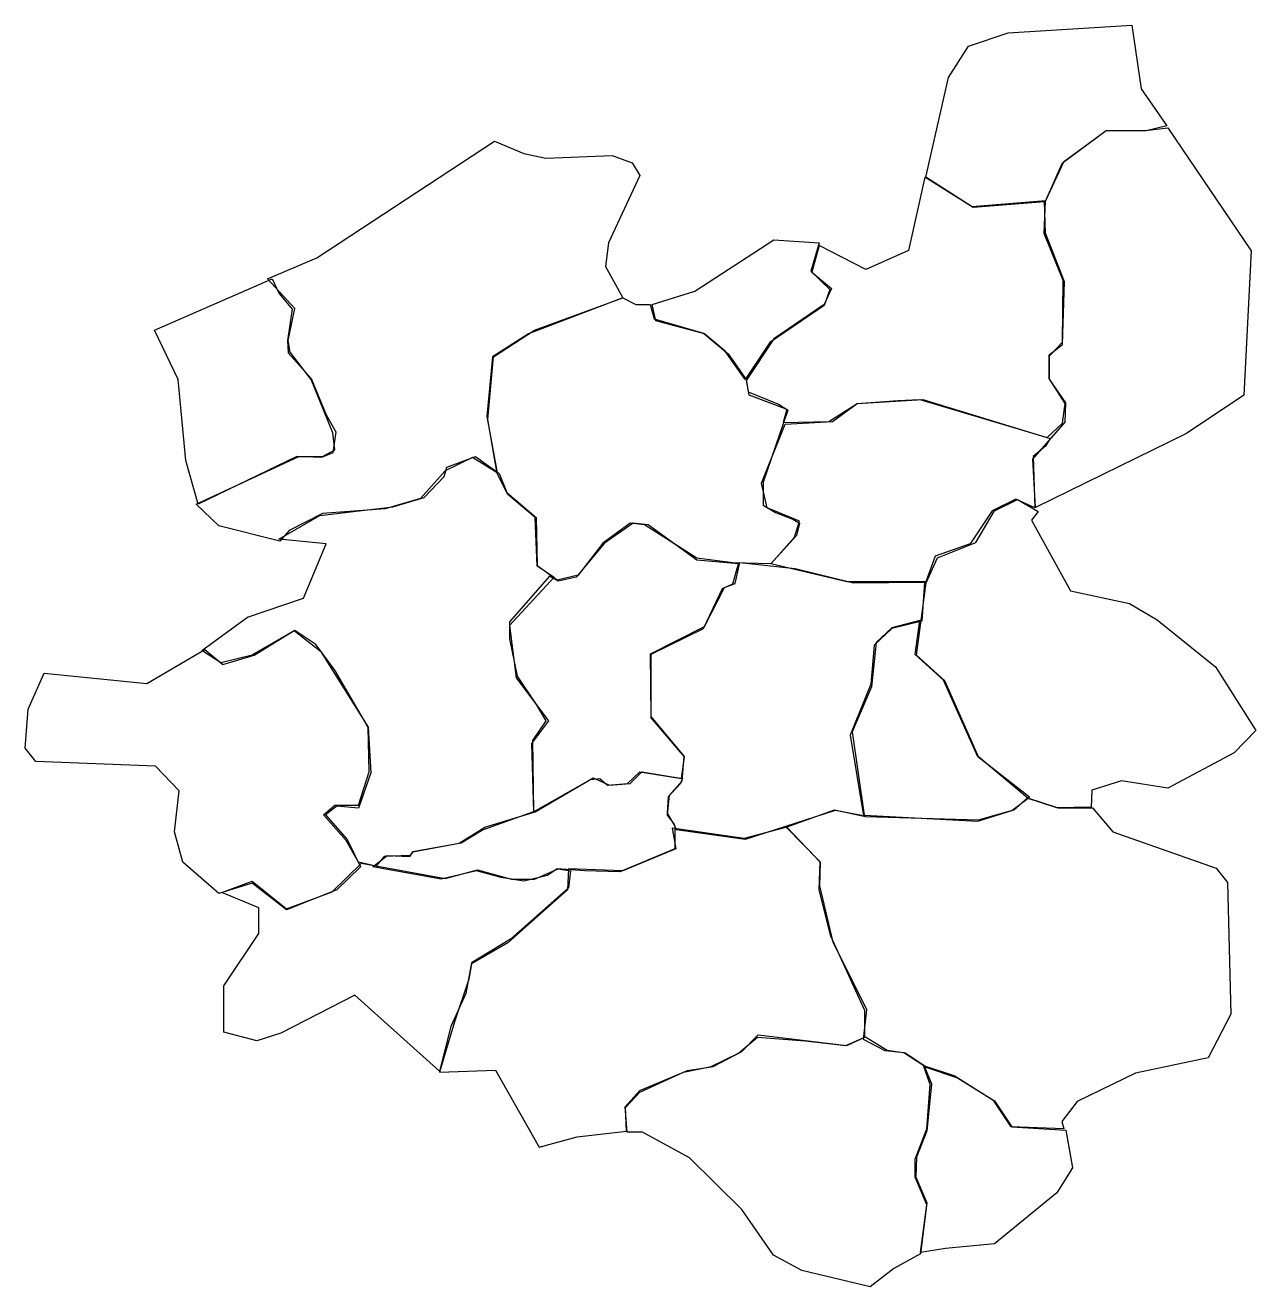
# Model space of a CAD drawing. Extents: x -164 to 359, y 142 to 679.
import ezdxf

# ---------------------------------------------------------------- set-up
doc = ezdxf.new("R2010")
doc.units = 0
doc.layers.add('Layer_1', color=7, linetype='CONTINUOUS')

msp = doc.modelspace()

# ---------------------------------------------------------------- linework, layer by layer
at = {"layer": 'Layer_1', "color": 7}
for points in [[(269.91276, 604.07122), (238.800064, 601.64686), (219.001072, 614.172748), (228.698536, 656.599156), (237.183816, 669.933172), (254.154384, 675.59002), (306.682312, 678.822508), (310.72292, 651.75042), (321.632568, 635.992044), (312.743232, 633.97174), (295.772664, 633.97174), (277.58992, 620.637724), (269.91276, 604.07122)], [(322, 635.14286), (357.428568, 582.857148), (354.285712, 521.428572), (330, 505.14286), (265.714288, 473.714284), (264.571432, 494.285716), (278.285712, 510.000004), (278.571432, 518.285716), (271.714288, 528.285716), (271.714288, 538.285716), (277.142856, 544.000004), (277.428568, 570.285716), (269.428568, 590.285716), (270, 604.000004), (277.142856, 620.285716), (295.714288, 634.000004), (312.571432, 634.000004), (322, 635.14286)], [(-61.013214, 570.93822), (-40.002041, 579.827564), (35.55737, 629.527068), (48.083261, 624.274276), (57.376665, 622.253972), (85.660936, 623.466148), (94.146216, 620.23366), (97.378704, 614.980868), (84.044688, 586.29254), (82.832512, 576.191012), (90.105608, 562.856996), (50.103566, 547.502684), (34.749247, 537.805212), (32.324882, 512.349372), (36.769553, 488.509772), (26.263966, 494.974748), (14.546197, 489.317892), (4.04061, 477.600124), (-10.909647, 473.155452), (-37.577674, 471.135148), (-51.71981, 463.862052), (-55.760421, 459.41738), (-81.620328, 465.882356), (-91.317792, 475.175756), (-47.6792, 495.378812), (-37.577674, 495.378812), (-32.324882, 498.207236), (-33.133003, 505.480332), (-42.426407, 528.107748), (-51.31575, 539.825524), (-52.123871, 544.674252), (-49.295444, 558.412324), (-61.013214, 570.93822)], [(173.74624, 585.080356), (170.513752, 573.766644), (178.999032, 566.897612), (175.766544, 560.028572), (154.351312, 545.482372), (142.633536, 527.703692), (143.84572, 521.642772), (160.00816, 515.58186), (158.39192, 509.925004), (177.786848, 510.329068), (189.90868, 518.006228), (207.283304, 519.218412), (216.576704, 519.622468), (270.72088, 503.460028), (277.185856, 509.520948), (278.39804, 518.006228), (271.529008, 528.511812), (271.529008, 538.61334), (277.185856, 543.058012), (277.993984, 569.726036), (269.91276, 590.333148), (269.508696, 603.667164), (239.20412, 601.242796), (218.597008, 614.172748), (211.727976, 583.060052), (193.545224, 574.978828), (173.74624, 585.080356)], [(102.631496, 560.028572), (120.814248, 565.685428), (154.351312, 587.504724), (173.74624, 586.29254), (170.109688, 574.170708), (178.190912, 566.493548), (175.766544, 559.624508), (152.735064, 543.866132), (142.22948, 528.107748), (133.7442, 540.22958), (124.854856, 547.502684), (104.247744, 553.159532), (102.631496, 560.028572)], [(-58.992909, 570.93822), (-56.164482, 564.8773), (-50.507627, 558.008268), (-52.527932, 544.674252), (-52.123871, 539.42146), (-42.426407, 528.511812), (-35.96143, 513.157492), (-31.920821, 505.884396), (-33.133003, 496.995052), (-37.981736, 494.974748), (-48.487322, 495.378812), (-90.509672, 475.175756), (-95.762464, 493.762564), (-98.994952, 528.107748), (-109.096472, 549.118924), (-58.992909, 570.93822)], [(90.105608, 562.856996), (95.762464, 560.028572), (101.823376, 560.028572), (103.439624, 553.96766), (124.450792, 547.90674), (134.956384, 539.017396), (142.633536, 528.107748), (143.441664, 522.854956), (156.371616, 517.602164), (160.412224, 515.177796), (149.90664, 484.469164), (149.90664, 474.7717), (155.159432, 471.539212), (162.432528, 468.71078), (165.26096, 467.09454), (164.048776, 461.841748), (153.139128, 449.719916), (136.976688, 450.123972), (121.622368, 452.144276), (99.399008, 466.286412), (93.338096, 467.09454), (81.620328, 458.60926), (71.114739, 444.87118), (62.225397, 442.850876), (53.740115, 448.911788), (52.931994, 469.5189), (41.214224, 479.216364), (36.769553, 488.105708), (32.728942, 511.137188), (35.153309, 537.805212), (52.527932, 549.118924), (90.105608, 562.856996)], [(159.20004, 509.116884), (179.403096, 510.329068), (189.90868, 518.006228), (217.788888, 519.622468), (271.933064, 503.055972), (269.91276, 499.823476), (264.659968, 495.378812), (265.468088, 473.559516), (257.386872, 477.19606), (247.285344, 472.347332), (237.991936, 458.205196), (223.04168, 452.952404), (219.001072, 442.042756), (185.464008, 442.042756), (153.139128, 449.719916), (163.240648, 461.03362), (165.26096, 467.90266), (151.52288, 473.559516), (149.098512, 484.0651), (159.20004, 509.116884)], [(-22.223356, 322.844756), (-27.47615, 332.138156), (-37.173614, 343.047804), (-32.324882, 347.088412), (-22.223356, 347.088412), (-17.778685, 361.230548), (-18.182746, 380.22142), (-32.324882, 404.465076), (-40.406102, 415.374724), (-49.295444, 421.435644), (-67.47819, 410.930052), (-80.8122, 407.697564), (-88.893424, 412.950364), (-69.498495, 427.0925), (-45.658895, 435.173716), (-35.96143, 458.205196), (-56.164482, 460.2255), (-38.789858, 470.327028), (-7.677159, 473.963572), (5.656854, 478.004188), (14.142136, 486.893524), (15.354318, 490.93414), (27.47615, 495.378812), (37.577674, 488.105708), (40.810163, 480.024492), (53.336054, 469.5189), (53.740115, 448.911788), (61.013214, 444.06306), (42.022346, 423.455948), (44.850773, 401.232588), (58.588848, 383.049844), (51.31575, 373.35238), (52.123871, 344.259988), (30.708638, 336.582828), (21.415234, 330.925972), (0.808122, 327.289428), (-0.404061, 325.67318), (-11.313709, 325.269116), (-14.950258, 321.228508), (-22.223356, 322.844756)], [(258, 477.14286), (266.857144, 472.000004), (264, 468.285716), (280.571432, 438.285716), (305.714288, 432.85714), (317.428568, 426.000004), (342.285712, 406.000004), (359.428568, 378.85714), (350.285712, 369.428572), (322, 354.285716), (302.285712, 357.428572), (289.714288, 353.428572), (289.428568, 346.285716), (274.857144, 346.000004), (262.571432, 350.000004), (241.428568, 367.714284), (227.142856, 400.000004), (215.142856, 410.85714), (219.142856, 441.714284), (224, 452.285716), (240.285712, 458.85714), (248.285712, 472.285716), (258, 477.14286)], [(58.992909, 444.467124), (42.022346, 425.072188), (42.022346, 417.799092), (45.254834, 402.040716), (53.336054, 389.918884), (57.376665, 383.049844), (51.71981, 374.564564), (52.123871, 344.259988), (76.367533, 357.99806), (80.408144, 358.402124), (83.640632, 355.5737), (92.125912, 356.38182), (97.378704, 361.230548), (115.157392, 358.402124), (116.369576, 367.695524), (102.22744, 384.262028), (102.22744, 411.334116), (124.450792, 422.243764), (132.532016, 439.214324), (136.976688, 441.234636), (139.401048, 449.719916), (121.622368, 451.336156), (101.015256, 466.286412), (94.55028, 467.09454), (82.428448, 458.60926), (70.306617, 444.06306), (62.629458, 442.446812), (58.992909, 444.467124)], [(218.571432, 442.000004), (217.428568, 425.428572), (204.571432, 422.285716), (197.142856, 415.14286), (195.714288, 398.571428), (186.857144, 376.85714), (192.571432, 342.571428), (180.571432, 344.85714), (142.285712, 332.571428), (112.857144, 336.571428), (112, 339.14286), (109.142856, 342.85714), (110, 351.428572), (115.428568, 357.428572), (116.285712, 368.000004), (102.285712, 384.85714), (102, 411.428572), (124.857144, 423.14286), (133.428568, 439.714284), (138, 441.428572), (140, 450.285716), (163.428568, 447.714284), (188.285712, 441.714284), (218.571432, 442.000004)], [(216.571432, 425.714284), (204.571432, 422.571428), (198, 416.285716), (196, 397.428572), (187.714288, 378.285716), (192.857144, 342.85714), (241.142856, 340.285716), (255.714288, 344.85714), (263.142856, 350.571428), (241.142856, 367.714284), (226.571432, 400.285716), (214.571432, 411.14286), (216.571432, 425.714284)], [(-81.620328, 309.51074), (-96.974648, 322.844756), (-100.611192, 335.774708), (-98.590888, 353.149332), (-108.692416, 363.654916), (-159.604104, 365.67522), (-164.048776, 371.332076), (-162.836592, 387.89858), (-155.967552, 403.2529), (-112.32896, 398.808228), (-87.68124, 413.35442), (-80.00408, 406.889444), (-66.670068, 410.930052), (-49.699506, 421.435644), (-38.385797, 412.5463), (-18.182746, 380.22142), (-16.970562, 360.826492), (-22.223356, 345.876228), (-31.516759, 346.684356), (-36.365492, 343.047804), (-27.072088, 332.54222), (-21.415234, 320.824452), (-31.516759, 311.126988), (-52.931994, 302.6417), (-67.47819, 313.955412), (-81.620328, 309.51074)], [(115.561448, 358.402124), (114.753328, 356.38182), (109.500536, 350.724964), (109.096472, 343.855924), (112.32896, 338.199076), (112.32896, 328.501612), (88.893424, 318.80414), (73.943166, 319.208204), (62.225397, 320.016324), (58.184786, 317.1879), (48.083261, 314.763532), (38.385797, 316.37978), (27.88021, 319.208204), (12.929953, 315.571652), (-16.162441, 320.824452), (-10.101526, 325.67318), (-0.404061, 325.269116), (0.808122, 327.289428), (20.607112, 330.925972), (31.516759, 337.795012), (52.931994, 344.259988), (77.579715, 358.806188), (84.448752, 355.5737), (93.338096, 356.38182), (98.186824, 361.230548), (115.561448, 358.402124)], [(159.714288, 337.714284), (180.285712, 345.14286), (193.428568, 342.285716), (241.428568, 340.85714), (256.571432, 345.14286), (262.285712, 350.285716), (275.428568, 346.000004), (290, 346.000004), (298.571432, 335.714284), (342.571432, 320.285716), (347.428568, 314.285716), (348.857144, 258.285716), (339.142856, 239.714284), (308.285712, 233.14286), (283.428568, 221.14286), (276.857144, 212.571428), (277.714288, 209.428572), (255.428568, 210.285716), (248, 221.428572), (231.142856, 232.000004), (218.285712, 236.285716), (209.714288, 241.714284), (201.714288, 242.571428), (192.571432, 247.428572), (194, 260.000004), (179.714288, 288.85714), (174, 312.85714), (174.285712, 322.85714), (159.714288, 337.714284)], [(91.721848, 208.495484), (91.317792, 218.597012), (97.378704, 225.061988), (115.965512, 233.547268), (127.68328, 235.971636), (139.401048, 241.628492), (147.482272, 248.497524), (167.68532, 246.881284), (185.059944, 244.86098), (193.141168, 248.497524), (193.141168, 259.811236), (178.594968, 291.327996), (173.74624, 311.126988), (174.150296, 322.844756), (160.00816, 337.795012), (141.825416, 332.946276), (111.116784, 337.390948), (112.733024, 328.501612), (90.105608, 319.208204), (67.074129, 320.016324), (66.670068, 311.126988), (41.214224, 288.499564), (25.859905, 279.610228), (24.647722, 273.145252), (18.586807, 254.9625), (12.12183, 233.547268), (35.96143, 234.355388), (54.548238, 201.626452), (70.710678, 206.071116), (91.721848, 208.495484)], [(67.882251, 319.208204), (67.074129, 311.935108), (42.426407, 290.115812), (25.859905, 280.014284), (23.435539, 267.084332), (16.970562, 252.942196), (12.12183, 233.951332), (-23.8396, 266.276212), (-55.356359, 250.113772), (-65.457885, 246.881284), (-79.600021, 250.517828), (-79.600021, 270.31682), (-64.649763, 292.54018), (-64.649763, 303.449828), (-80.408144, 309.914804), (-67.47819, 314.763532), (-52.931994, 303.045764), (-33.537065, 310.31886), (-21.011173, 322.440692), (14.546197, 315.975716), (28.284271, 319.612268), (42.830468, 315.571652), (52.527932, 315.571652), (62.629458, 320.016324), (67.882251, 319.208204)], [(216.857144, 156.285716), (205.428568, 150.000004), (195.428568, 142.285716), (166.285712, 149.14286), (154.285712, 155.714284), (140.857144, 175.14286), (118.571432, 197.14286), (98.571432, 208.000004), (92, 208.000004), (91.142856, 218.85714), (97.428568, 225.714284), (117.714288, 234.285716), (128.571432, 236.000004), (140.857144, 242.285716), (147.714288, 249.428572), (185.428568, 244.85714), (193.428568, 248.571428), (202.571432, 242.85714), (210.285712, 241.714284), (218.285712, 236.571428), (221.428568, 228.571428), (219.428568, 208.571428), (215.142856, 197.428572), (214.857144, 188.85714), (219.428568, 178.000004), (216.857144, 156.285716)], [(218.285712, 236.000004), (232.571432, 231.14286), (248.285712, 221.428572), (255.714288, 210.285716), (278.571432, 208.85714), (281.428568, 192.85714), (274.857144, 182.285716), (248.285712, 160.571428), (227.428568, 158.571428), (216.857144, 156.85714), (219.428568, 177.14286), (214.571432, 188.85714), (214.571432, 196.571428), (219.428568, 209.428572), (220.857144, 228.285716), (218.285712, 236.000004)]]:
    msp.add_lwpolyline(points, close=True, dxfattribs=at)

doc.saveas('drawing.dxf')
